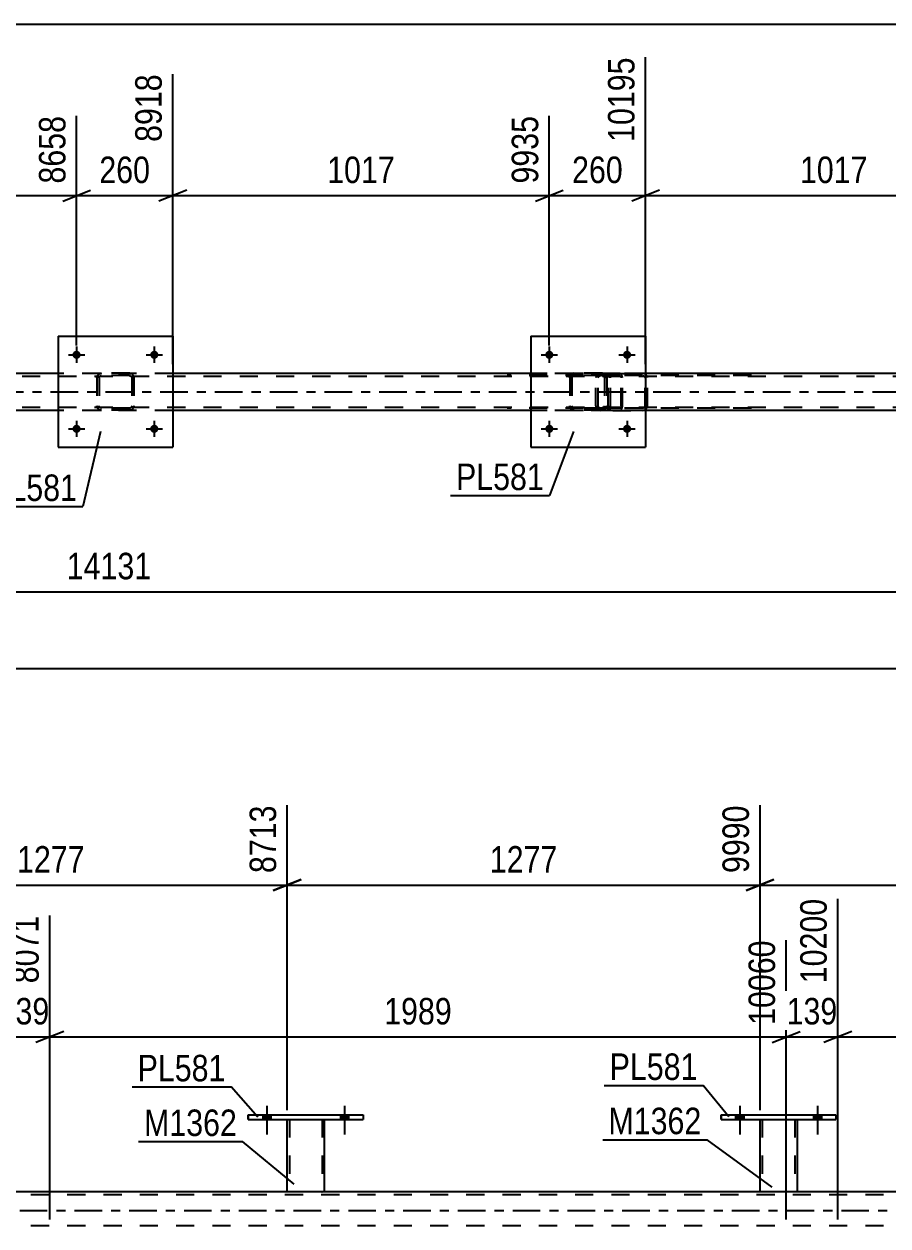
# Model space of a CAD drawing. Header units: millimetres. Extents: x 0 to 1766, y 0 to 560.
# Drawn here: x 1381.7 to 1475.1, y 425.1 to 555 of the extents above; entities that cross this region are included whole.
import ezdxf

# ---------------------------------------------------------------- set-up
doc = ezdxf.new("R2010")
doc.units = ezdxf.units.MM
doc.linetypes.add('DXK_LINE_DOT2', pattern=[3.9198, 1.9599, -1.9599])
doc.linetypes.add('DXK_LINE_DOT3', pattern=[5.9187, 2.979, -0.9799, 0.9799, -0.9799])
doc.styles.add('Arial Narrow', font='ARIALN.TTF', dxfattribs={"height": 0.2})

# ---------------------------------------------------------------- blocks, each defined once
blk = doc.blocks.new('Bolt-814172123-5173 - 5118')
at = {"linetype": 'Continuous'}
for points in [[(1438.94, 519.29, -1), (1438.06, 519.29, -1)], [(1447.34, 519.29, -1), (1446.46, 519.29, -1)]]:
    blk.add_hatch(color=1, dxfattribs=at).paths.add_polyline_path(points)
at = {"color": 1, "linetype": 'Continuous'}
for p, q in [((1438.5, 520.17), (1438.5, 518.41)), ((1446.9, 520.17), (1446.9, 518.41)), ((1437.62, 519.29), (1439.38, 519.29)), ((1446.02, 519.29), (1447.78, 519.29))]:
    blk.add_line(p, q, dxfattribs=at)
blk = doc.blocks.new('Bolt-814172123-5174 - 5118')
at = {"linetype": 'Continuous'}
for points in [[(1438.94, 511.29, -1), (1438.06, 511.29, -1)], [(1447.34, 511.29, -1), (1446.46, 511.29, -1)]]:
    blk.add_hatch(color=1, dxfattribs=at).paths.add_polyline_path(points)
at = {"color": 1, "linetype": 'Continuous'}
for p, q in [((1438.5, 512.17), (1438.5, 510.41)), ((1446.9, 512.17), (1446.9, 510.41)), ((1437.62, 511.29), (1439.38, 511.29)), ((1446.02, 511.29), (1447.78, 511.29))]:
    blk.add_line(p, q, dxfattribs=at)
blk = doc.blocks.new('Bolt-814172123-5175 - 5118')
at = {"linetype": 'Continuous'}
for points in [[(1387.86, 519.29, -1), (1386.98, 519.29, -1)], [(1396.26, 519.29, -1), (1395.38, 519.29, -1)]]:
    blk.add_hatch(color=1, dxfattribs=at).paths.add_polyline_path(points)
at = {"color": 1, "linetype": 'Continuous'}
for p, q in [((1387.42, 520.17), (1387.42, 518.41)), ((1395.82, 520.17), (1395.82, 518.41)), ((1386.54, 519.29), (1388.3, 519.29)), ((1394.94, 519.29), (1396.7, 519.29))]:
    blk.add_line(p, q, dxfattribs=at)
blk = doc.blocks.new('Bolt-814172123-5176 - 5118')
at = {"linetype": 'Continuous'}
for points in [[(1387.86, 511.29, -1), (1386.98, 511.29, -1)], [(1396.26, 511.29, -1), (1395.38, 511.29, -1)]]:
    blk.add_hatch(color=1, dxfattribs=at).paths.add_polyline_path(points)
at = {"color": 1, "linetype": 'Continuous'}
for p, q in [((1387.42, 512.17), (1387.42, 510.41)), ((1395.82, 512.17), (1395.82, 510.41)), ((1386.54, 511.29), (1388.3, 511.29)), ((1394.94, 511.29), (1396.7, 511.29))]:
    blk.add_line(p, q, dxfattribs=at)
blk = doc.blocks.new('Part-814172123-5242 - 5118')
at = {"color": 2, "linetype": 'Continuous'}
for p, q in [((1436.5, 521.29), (1436.5, 509.29)), ((1436.5, 521.29), (1448.9, 521.29)), ((1448.9, 521.29), (1448.9, 509.29)), ((1436.5, 509.29), (1448.9, 509.29))]:
    blk.add_line(p, q, dxfattribs=at)
blk = doc.blocks.new('Part-814172123-5243 - 5118')
at = {"color": 7, "linetype": 'DXK_LINE_DOT2'}
for p, q in [((1440.99, 517.25), (1441.18, 517.29)), ((1441.18, 517.29), (1440.99, 517.25)), ((1441.01, 516.98), (1441.09, 517.03)), ((1441.09, 517.03), (1441.18, 517.05)), ((1444.22, 517.29), (1441.18, 517.29)), ((1444.22, 517.05), (1441.18, 517.05)), ((1444.22, 517.29), (1444.4, 517.25)), ((1444.4, 517.25), (1444.22, 517.29)), ((1444.22, 517.05), (1444.31, 517.03)), ((1444.31, 517.03), (1444.39, 516.98)), ((1440.7, 516.81), (1440.74, 516.99)), ((1440.74, 516.99), (1440.7, 516.81)), ((1440.7, 516.81), (1440.7, 513.77)), ((1440.94, 516.81), (1440.96, 516.9)), ((1440.94, 516.81), (1440.94, 513.77)), ((1440.96, 516.9), (1441.01, 516.98)), ((1444.39, 516.98), (1444.44, 516.9)), ((1444.44, 516.9), (1444.46, 516.81)), ((1444.46, 516.81), (1444.46, 513.77)), ((1444.66, 516.99), (1444.7, 516.81)), ((1444.7, 516.81), (1444.66, 516.99)), ((1444.7, 516.81), (1444.7, 513.77)), ((1440.74, 513.58), (1440.7, 513.77)), ((1440.7, 513.77), (1440.74, 513.58)), ((1440.96, 513.67), (1440.94, 513.77)), ((1441.01, 513.6), (1440.96, 513.67)), ((1441.18, 513.29), (1440.99, 513.32)), ((1440.99, 513.32), (1441.18, 513.29)), ((1441.09, 513.55), (1441.01, 513.6)), ((1441.18, 513.53), (1441.09, 513.55)), ((1444.22, 513.53), (1441.18, 513.53)), ((1444.22, 513.29), (1441.18, 513.29)), ((1444.31, 513.55), (1444.22, 513.53)), ((1444.4, 513.32), (1444.22, 513.29)), ((1444.22, 513.29), (1444.4, 513.32)), ((1444.39, 513.6), (1444.31, 513.55)), ((1444.44, 513.67), (1444.39, 513.6)), ((1444.46, 513.77), (1444.44, 513.67)), ((1444.7, 513.77), (1444.66, 513.58)), ((1444.66, 513.58), (1444.7, 513.77))]:
    blk.add_line(p, q, dxfattribs=at)
at = {"color": 7, "linetype": 'DXK_LINE_DOT3'}
blk.add_line((1442.7, 515.29), (1442.7, 515.29), dxfattribs=at)
at = {"color": 7, "linetype": 'DXK_LINE_DOT2'}
for centre, start, end in [((1441.18, 516.81), 112.5, 157.5), ((1441.18, 516.81), 112.5, 157.5), ((1444.22, 516.81), 22.5, 67.5), ((1444.22, 516.81), 22.5, 67.5), ((1441.18, 513.77), 202.5, 247.5), ((1441.18, 513.77), 202.5, 247.5), ((1444.22, 513.77), 292.5, 337.5), ((1444.22, 513.77), 292.5, 337.5)]:
    blk.add_arc(centre, 0.48, start, end, dxfattribs=at)
blk = doc.blocks.new('Part-814172123-5248 - 5118')
at = {"color": 2, "linetype": 'Continuous'}
for p, q in [((1385.42, 521.29), (1385.42, 509.29)), ((1385.42, 521.29), (1397.82, 521.29)), ((1397.82, 521.29), (1397.82, 509.29)), ((1385.42, 509.29), (1397.82, 509.29))]:
    blk.add_line(p, q, dxfattribs=at)
blk = doc.blocks.new('Part-814172123-5249 - 5118')
at = {"color": 7, "linetype": 'DXK_LINE_DOT2'}
for p, q in [((1389.91, 517.25), (1390.1, 517.29)), ((1390.1, 517.29), (1389.91, 517.25)), ((1389.93, 516.98), (1390.01, 517.03)), ((1390.01, 517.03), (1390.1, 517.05)), ((1393.14, 517.29), (1390.1, 517.29)), ((1393.14, 517.05), (1390.1, 517.05)), ((1393.14, 517.29), (1393.32, 517.25)), ((1393.32, 517.25), (1393.14, 517.29)), ((1393.14, 517.05), (1393.23, 517.03)), ((1393.23, 517.03), (1393.31, 516.98)), ((1389.62, 516.81), (1389.65, 516.99)), ((1389.65, 516.99), (1389.62, 516.81)), ((1389.62, 516.81), (1389.62, 513.77)), ((1389.86, 516.81), (1389.88, 516.9)), ((1389.86, 516.81), (1389.86, 513.77)), ((1389.88, 516.9), (1389.93, 516.98)), ((1393.31, 516.98), (1393.36, 516.9)), ((1393.36, 516.9), (1393.38, 516.81)), ((1393.38, 516.81), (1393.38, 513.77)), ((1393.58, 516.99), (1393.62, 516.81)), ((1393.62, 516.81), (1393.58, 516.99)), ((1393.62, 516.81), (1393.62, 513.77)), ((1389.65, 513.58), (1389.62, 513.77)), ((1389.62, 513.77), (1389.65, 513.58)), ((1389.88, 513.67), (1389.86, 513.77)), ((1389.93, 513.6), (1389.88, 513.67)), ((1390.1, 513.29), (1389.91, 513.32)), ((1389.91, 513.32), (1390.1, 513.29)), ((1390.01, 513.54), (1389.93, 513.6)), ((1390.1, 513.53), (1390.01, 513.54)), ((1393.14, 513.53), (1390.1, 513.53)), ((1393.14, 513.29), (1390.1, 513.29)), ((1393.23, 513.54), (1393.14, 513.53)), ((1393.32, 513.32), (1393.14, 513.29)), ((1393.14, 513.29), (1393.32, 513.32)), ((1393.31, 513.6), (1393.23, 513.54)), ((1393.36, 513.67), (1393.31, 513.6)), ((1393.38, 513.77), (1393.36, 513.67)), ((1393.62, 513.77), (1393.58, 513.58)), ((1393.58, 513.58), (1393.62, 513.77))]:
    blk.add_line(p, q, dxfattribs=at)
at = {"color": 7, "linetype": 'DXK_LINE_DOT3'}
blk.add_line((1391.62, 515.29), (1391.62, 515.29), dxfattribs=at)
at = {"color": 7, "linetype": 'DXK_LINE_DOT2'}
for centre, start, end in [((1390.1, 516.81), 112.5, 157.5), ((1390.1, 516.81), 112.5, 157.5), ((1393.14, 516.81), 22.5, 67.5), ((1393.14, 516.81), 22.5, 67.5), ((1390.1, 513.77), 202.5, 247.5), ((1390.1, 513.77), 202.5, 247.5), ((1393.14, 513.77), 292.5, 337.5), ((1393.14, 513.77), 292.5, 337.5)]:
    blk.add_arc(centre, 0.48, start, end, dxfattribs=at)
blk = doc.blocks.new('Part-814172123-5319 - 5118')
at = {"color": 7, "linetype": 'DXK_LINE_DOT2'}
for p, q in [((1446.12, 517.28), (1433.96, 517.28)), ((1446.12, 517.04), (1433.96, 517.04)), ((1444.03, 517.28), (1443.84, 517.25)), ((1443.85, 516.97), (1443.93, 517.03)), ((1443.93, 517.03), (1444.03, 517.04)), ((1444.85, 517.04), (1444.85, 517.28)), ((1446.23, 517.25), (1446.12, 517.28)), ((1446.12, 517.04), (1446.17, 517.03)), ((1446.17, 517.03), (1446.22, 516.97)), ((1446.31, 517.14), (1446.23, 517.25)), ((1446.37, 516.99), (1446.31, 517.14)), ((1443.57, 516.99), (1443.53, 516.8)), ((1443.53, 513.76), (1443.53, 516.8)), ((1443.78, 516.8), (1443.8, 516.9)), ((1443.78, 513.76), (1443.78, 516.8)), ((1443.8, 516.9), (1443.85, 516.97)), ((1446.22, 516.97), (1446.25, 516.9)), ((1446.25, 516.9), (1446.26, 516.8)), ((1446.26, 513.76), (1446.26, 516.8)), ((1446.39, 516.8), (1446.37, 516.99)), ((1446.39, 513.76), (1446.39, 516.8)), ((1446.12, 513.52), (1433.96, 513.52)), ((1446.12, 513.28), (1433.96, 513.28)), ((1443.53, 513.76), (1443.57, 513.58)), ((1443.8, 513.67), (1443.78, 513.76)), ((1443.85, 513.59), (1443.8, 513.67)), ((1443.84, 513.32), (1444.03, 513.28)), ((1443.93, 513.54), (1443.85, 513.59)), ((1444.03, 513.52), (1443.93, 513.54)), ((1444.85, 513.28), (1444.85, 513.52)), ((1446.17, 513.54), (1446.12, 513.52)), ((1446.12, 513.28), (1446.23, 513.32)), ((1446.22, 513.59), (1446.17, 513.54)), ((1446.25, 513.67), (1446.22, 513.59)), ((1446.23, 513.32), (1446.31, 513.43)), ((1446.26, 513.76), (1446.25, 513.67)), ((1446.31, 513.43), (1446.37, 513.58)), ((1446.37, 513.58), (1446.39, 513.76))]:
    blk.add_line(p, q, dxfattribs=at)
for centre, start, end in [((1444.02, 516.79), 111.1941, 156.1506), ((1444.02, 513.78), 203.8494, 248.8059)]:
    blk.add_arc(centre, 0.492, start, end, dxfattribs=at)
blk = doc.blocks.new('Part-814172123-5349 - 5118')
at = {"color": 7, "linetype": 'DXK_LINE_DOT2'}
for p, q in [((1445.36, 517.28), (1445.16, 517.25)), ((1445.18, 516.97), (1445.26, 517.03)), ((1445.26, 517.03), (1445.36, 517.04)), ((1445.36, 517.28), (1448.59, 517.28)), ((1460.34, 517.28), (1445.36, 517.28)), ((1460.34, 517.04), (1445.36, 517.04)), ((1448.79, 517.25), (1448.59, 517.28)), ((1448.59, 517.04), (1448.69, 517.03)), ((1448.69, 517.03), (1448.77, 516.97)), ((1444.88, 516.99), (1444.85, 516.8)), ((1444.85, 513.76), (1444.85, 516.8)), ((1445.1, 516.8), (1445.12, 516.9)), ((1445.1, 513.76), (1445.1, 516.8)), ((1445.12, 516.9), (1445.18, 516.97)), ((1448.77, 516.97), (1448.83, 516.9)), ((1448.83, 516.9), (1448.85, 516.8)), ((1448.85, 513.76), (1448.85, 516.8)), ((1449.07, 516.94), (1449.06, 516.99)), ((1449.1, 516.8), (1449.07, 516.94)), ((1449.1, 513.76), (1449.1, 516.8)), ((1444.85, 513.76), (1444.88, 513.58)), ((1445.12, 513.67), (1445.1, 513.76)), ((1445.18, 513.59), (1445.12, 513.67)), ((1445.16, 513.32), (1445.36, 513.28)), ((1445.26, 513.54), (1445.18, 513.59)), ((1445.36, 513.52), (1445.26, 513.54)), ((1460.34, 513.52), (1445.36, 513.52)), ((1445.36, 513.28), (1448.59, 513.28)), ((1460.34, 513.28), (1445.36, 513.28)), ((1448.69, 513.54), (1448.59, 513.52)), ((1448.59, 513.28), (1448.79, 513.32)), ((1448.77, 513.59), (1448.69, 513.54)), ((1448.83, 513.67), (1448.77, 513.59)), ((1448.85, 513.76), (1448.83, 513.67)), ((1449.06, 513.58), (1449.08, 513.68)), ((1449.08, 513.68), (1449.1, 513.76))]:
    blk.add_line(p, q, dxfattribs=at)
for centre, start, end in [((1445.34, 516.78), 110.7584, 155.6801), ((1448.61, 516.78), 24.32, 69.2417), ((1445.34, 513.79), 204.32, 249.2417), ((1448.61, 513.79), 290.7584, 335.6801)]:
    blk.add_arc(centre, 0.496, start, end, dxfattribs=at)
blk = doc.blocks.new('Part-814172123-5381 - 5118')
at = {"color": 2, "linetype": 'Continuous'}
for p, q in [((1385.42, 517.28), (1346.74, 517.28)), ((1436.5, 517.28), (1397.82, 517.28)), ((1487.58, 517.28), (1448.9, 517.28)), ((1385.42, 513.28), (1346.74, 513.28)), ((1436.5, 513.28), (1397.82, 513.28)), ((1487.58, 513.28), (1448.9, 513.28))]:
    blk.add_line(p, q, dxfattribs=at)
at = {"color": 7, "linetype": 'DXK_LINE_DOT2'}
for p, q in [((1397.82, 517.28), (1385.42, 517.28)), ((1448.9, 517.28), (1436.5, 517.28)), ((1673.56, 516.96), (1070.93, 516.96)), ((1673.56, 513.6), (1070.93, 513.6)), ((1397.82, 513.28), (1385.42, 513.28)), ((1448.9, 513.28), (1436.5, 513.28))]:
    blk.add_line(p, q, dxfattribs=at)
at = {"color": 7, "linetype": 'DXK_LINE_DOT3'}
blk.add_line((1070.93, 515.28), (1673.56, 515.28), dxfattribs=at)
blk = doc.blocks.new('Bolt-814172123-3389 - 3372')
at = {"linetype": 'Continuous'}
for points in [[(1407.54, 436.66), (1408.42, 436.66), (1408.42, 437.14), (1407.54, 437.14)], [(1415.94, 436.66), (1416.82, 436.66), (1416.82, 437.14), (1415.94, 437.14)]]:
    blk.add_hatch(color=1, dxfattribs=at).paths.add_polyline_path(points)
at = {"color": 1, "linetype": 'Continuous'}
for p, q in [((1407.98, 438.14), (1407.98, 435.02)), ((1416.38, 438.14), (1416.38, 435.02)), ((1407.54, 437.14), (1407.54, 436.66)), ((1408.42, 437.14), (1408.42, 436.66)), ((1415.94, 437.14), (1415.94, 436.66)), ((1416.82, 437.14), (1416.82, 436.66))]:
    blk.add_line(p, q, dxfattribs=at)
blk = doc.blocks.new('Bolt-814172123-3390 - 3372')
at = {"linetype": 'Continuous'}
for points in [[(1407.54, 436.66), (1408.42, 436.66), (1408.42, 437.14), (1407.54, 437.14)], [(1415.94, 436.66), (1416.82, 436.66), (1416.82, 437.14), (1415.94, 437.14)]]:
    blk.add_hatch(color=1, dxfattribs=at).paths.add_polyline_path(points)
at = {"color": 1, "linetype": 'Continuous'}
for p, q in [((1407.98, 438.14), (1407.98, 435.02)), ((1416.38, 438.14), (1416.38, 435.02)), ((1407.54, 437.14), (1407.54, 436.66)), ((1408.42, 437.14), (1408.42, 436.66)), ((1415.94, 437.14), (1415.94, 436.66)), ((1416.82, 437.14), (1416.82, 436.66))]:
    blk.add_line(p, q, dxfattribs=at)
blk = doc.blocks.new('Bolt-814172123-3391 - 3372')
at = {"linetype": 'Continuous'}
for points in [[(1458.63, 436.66), (1459.51, 436.66), (1459.51, 437.14), (1458.63, 437.14)], [(1467.03, 436.66), (1467.91, 436.66), (1467.91, 437.14), (1467.03, 437.14)]]:
    blk.add_hatch(color=1, dxfattribs=at).paths.add_polyline_path(points)
at = {"color": 1, "linetype": 'Continuous'}
for p, q in [((1459.07, 438.14), (1459.07, 435.02)), ((1467.47, 438.14), (1467.47, 435.02)), ((1458.63, 437.14), (1458.63, 436.66)), ((1459.51, 437.14), (1459.51, 436.66)), ((1467.03, 437.14), (1467.03, 436.66)), ((1467.91, 437.14), (1467.91, 436.66))]:
    blk.add_line(p, q, dxfattribs=at)
blk = doc.blocks.new('Bolt-814172123-3392 - 3372')
at = {"linetype": 'Continuous'}
for points in [[(1458.63, 436.66), (1459.51, 436.66), (1459.51, 437.14), (1458.63, 437.14)], [(1467.03, 436.66), (1467.91, 436.66), (1467.91, 437.14), (1467.03, 437.14)]]:
    blk.add_hatch(color=1, dxfattribs=at).paths.add_polyline_path(points)
at = {"color": 1, "linetype": 'Continuous'}
for p, q in [((1459.07, 438.14), (1459.07, 435.02)), ((1467.47, 438.14), (1467.47, 435.02)), ((1458.63, 437.14), (1458.63, 436.66)), ((1459.51, 437.14), (1459.51, 436.66)), ((1467.03, 437.14), (1467.03, 436.66)), ((1467.91, 437.14), (1467.91, 436.66))]:
    blk.add_line(p, q, dxfattribs=at)
blk = doc.blocks.new('Part-814172123-3465 - 3372')
at = {"color": 2, "linetype": 'Continuous'}
for p, q in [((1405.98, 436.66), (1405.98, 437.14)), ((1405.98, 437.14), (1405.98, 437.14)), ((1405.98, 437.14), (1418.38, 437.14)), ((1405.98, 436.66), (1405.98, 436.66)), ((1405.98, 436.66), (1418.38, 436.66)), ((1418.38, 437.14), (1418.38, 436.66))]:
    blk.add_line(p, q, dxfattribs=at)
at = {"color": 7, "linetype": 'DXK_LINE_DOT2'}
for p, q in [((1405.98, 437.14), (1405.98, 436.66)), ((1405.98, 437.14), (1405.98, 437.14)), ((1405.98, 436.66), (1405.98, 436.66)), ((1418.38, 437.14), (1418.38, 436.66))]:
    blk.add_line(p, q, dxfattribs=at)
blk = doc.blocks.new('Part-814172123-3470 - 3372')
at = {"color": 2, "linetype": 'Continuous'}
for p, q in [((1461.27, 428.82), (1461.27, 436.66)), ((1465.27, 436.66), (1465.27, 428.82)), ((1465.23, 428.82), (1461.27, 428.82)), ((1465.27, 428.82), (1465.23, 428.82))]:
    blk.add_line(p, q, dxfattribs=at)
at = {"color": 7, "linetype": 'DXK_LINE_DOT2'}
for p, q in [((1461.27, 436.66), (1465.27, 436.66)), ((1461.27, 436.66), (1461.27, 436.66)), ((1461.27, 436.66), (1461.27, 436.66)), ((1461.51, 436.66), (1461.51, 428.82)), ((1465.03, 436.66), (1465.03, 428.82)), ((1465.27, 436.66), (1465.27, 436.66)), ((1465.27, 436.66), (1465.27, 436.66)), ((1465.01, 428.82), (1465.03, 428.82))]:
    blk.add_line(p, q, dxfattribs=at)
blk = doc.blocks.new('Part-814172123-3475 - 3372')
at = {"color": 2, "linetype": 'Continuous'}
for p, q in [((1457.07, 436.66), (1457.07, 437.14)), ((1457.07, 437.14), (1457.07, 437.14)), ((1457.07, 437.14), (1469.47, 437.14)), ((1457.07, 436.66), (1457.07, 436.66)), ((1457.07, 436.66), (1469.47, 436.66)), ((1469.47, 437.14), (1469.47, 436.66))]:
    blk.add_line(p, q, dxfattribs=at)
at = {"color": 7, "linetype": 'DXK_LINE_DOT2'}
for p, q in [((1457.07, 437.14), (1457.07, 436.66)), ((1457.07, 437.14), (1457.07, 437.14)), ((1457.07, 436.66), (1457.07, 436.66)), ((1469.47, 437.14), (1469.47, 436.66))]:
    blk.add_line(p, q, dxfattribs=at)
blk = doc.blocks.new('Part-814172123-3641 - 3372')
at = {"color": 2, "linetype": 'Continuous'}
for p, q in [((1410.18, 428.82), (1363.1, 428.82)), ((1461.27, 428.82), (1414.18, 428.82)), ((1512.35, 428.82), (1465.27, 428.82))]:
    blk.add_line(p, q, dxfattribs=at)
at = {"color": 7, "linetype": 'DXK_LINE_DOT2'}
for p, q in [((1414.18, 428.82), (1410.18, 428.82)), ((1465.27, 428.82), (1461.27, 428.82)), ((1694.12, 428.5), (1061.67, 428.5)), ((1694.12, 425.14), (1061.67, 425.14))]:
    blk.add_line(p, q, dxfattribs=at)
at = {"color": 7, "linetype": 'DXK_LINE_DOT3'}
blk.add_line((1061.67, 426.82), (1694.12, 426.82), dxfattribs=at)
blk = doc.blocks.new('Part-814172123-3525 - 3372')
at = {"color": 2, "linetype": 'Continuous'}
for p, q in [((1410.18, 428.82), (1410.18, 436.66)), ((1414.18, 436.66), (1414.18, 428.82)), ((1414.15, 428.82), (1410.18, 428.82)), ((1414.18, 428.82), (1414.15, 428.82))]:
    blk.add_line(p, q, dxfattribs=at)
at = {"color": 7, "linetype": 'DXK_LINE_DOT2'}
for p, q in [((1410.18, 436.66), (1414.18, 436.66)), ((1410.18, 436.66), (1410.18, 436.66)), ((1410.18, 436.66), (1410.18, 436.66)), ((1410.42, 436.66), (1410.42, 428.82)), ((1413.94, 436.66), (1413.94, 428.82)), ((1414.18, 436.66), (1414.18, 436.66)), ((1414.18, 436.66), (1414.18, 436.66)), ((1413.93, 428.82), (1413.94, 428.82))]:
    blk.add_line(p, q, dxfattribs=at)
blk = doc.blocks.new('StraightDimension-814172123-5483 - 5118')
at = {"color": 7, "linetype": 'Continuous'}
blk.add_line((1061.67, 555.04), (1674.2, 555.04), dxfattribs=at)
blk = doc.blocks.new('StraightDimension-814172123-5506 - 5118')
at = {"color": 7, "linetype": 'Continuous'}
blk.add_line((1108.31, 493.68), (1673.56, 493.68), dxfattribs=at)
at = {"color": 0}
blk.add_wipeout([(1396.1, 494.43), (1396.1, 498.63), (1385.76, 498.63), (1385.76, 494.43)], dxfattribs=at)
at = {"color": 3, "style": 'Arial Narrow'}
blk.add_text('14131', height=2.863, dxfattribs=at).set_placement((1386.36, 495.03))
blk = doc.blocks.new('StraightDimension-814172123-5761 - 5118')
at = {"color": 7, "linetype": 'Continuous'}
for p, q in [((1346.74, 518.28), (1346.74, 549.61)), ((1387.42, 520.29), (1387.42, 545.11)), ((1348.24, 537.1), (1345.24, 535.9)), ((1346.74, 536.5), (1387.42, 536.5)), ((1385.92, 535.9), (1388.92, 537.1))]:
    blk.add_line(p, q, dxfattribs=at)
at = {"color": 0}
blk.add_wipeout([(1371.33, 537.25), (1371.33, 541.45), (1362.82, 541.45), (1362.82, 537.25)], dxfattribs=at)
at = {"color": 3, "style": 'Arial Narrow'}
blk.add_text('1017', height=2.863, dxfattribs=at).set_placement((1363.42, 537.85))
at = {"color": 0, "linetype": 'Continuous'}
blk.add_wipeout([(1386.82, 545.71), (1382.62, 545.71), (1382.62, 537.2), (1386.82, 537.2)], dxfattribs=at)
at = {"color": 3, "linetype": 'Continuous', "style": 'Arial Narrow'}
blk.add_text('8658', height=2.863, rotation=90.0002, dxfattribs=at).set_placement((1386.22, 537.8))
blk = doc.blocks.new('StraightDimension-814172123-5779 - 5118')
at = {"color": 7, "linetype": 'Continuous'}
for p, q in [((1397.82, 518.28), (1397.82, 549.61)), ((1387.42, 520.29), (1387.42, 545.11)), ((1385.92, 535.9), (1388.92, 537.1)), ((1387.42, 536.5), (1397.82, 536.5)), ((1399.32, 537.1), (1396.32, 535.9))]:
    blk.add_line(p, q, dxfattribs=at)
at = {"color": 0}
blk.add_wipeout([(1395.96, 537.25), (1395.96, 541.45), (1389.28, 541.45), (1389.28, 537.25)], dxfattribs=at)
at = {"color": 3, "style": 'Arial Narrow'}
blk.add_text('260', height=2.863, dxfattribs=at).set_placement((1389.88, 537.85))
at = {"color": 0, "linetype": 'Continuous'}
blk.add_wipeout([(1397.22, 550.21), (1393.02, 550.21), (1393.02, 541.7), (1397.22, 541.7)], dxfattribs=at)
at = {"color": 3, "linetype": 'Continuous', "style": 'Arial Narrow'}
blk.add_text('8918', height=2.863, rotation=90.0002, dxfattribs=at).set_placement((1396.62, 542.3))
blk = doc.blocks.new('StraightDimension-814172123-5797 - 5118')
at = {"color": 7, "linetype": 'Continuous'}
for p, q in [((1397.82, 518.28), (1397.82, 549.61)), ((1438.5, 520.29), (1438.5, 545.11)), ((1399.32, 537.1), (1396.32, 535.9)), ((1397.82, 536.5), (1438.5, 536.5)), ((1437, 535.9), (1440, 537.1))]:
    blk.add_line(p, q, dxfattribs=at)
at = {"color": 0}
blk.add_wipeout([(1422.41, 537.25), (1422.41, 541.45), (1413.9, 541.45), (1413.9, 537.25)], dxfattribs=at)
at = {"color": 3, "style": 'Arial Narrow'}
blk.add_text('1017', height=2.863, dxfattribs=at).set_placement((1414.5, 537.85))
at = {"color": 0, "linetype": 'Continuous'}
blk.add_wipeout([(1437.9, 545.71), (1433.7, 545.71), (1433.7, 537.2), (1437.9, 537.2)], dxfattribs=at)
at = {"color": 3, "linetype": 'Continuous', "style": 'Arial Narrow'}
blk.add_text('9935', height=2.863, rotation=90.0002, dxfattribs=at).set_placement((1437.3, 537.8))
blk = doc.blocks.new('StraightDimension-814172123-5815 - 5118')
at = {"color": 7, "linetype": 'Continuous'}
for p, q in [((1448.9, 518.28), (1448.9, 551.44)), ((1438.5, 520.29), (1438.5, 545.11)), ((1437, 535.9), (1440, 537.1)), ((1438.5, 536.5), (1448.9, 536.5)), ((1450.4, 537.1), (1447.4, 535.9))]:
    blk.add_line(p, q, dxfattribs=at)
at = {"color": 0}
blk.add_wipeout([(1447.04, 537.25), (1447.04, 541.45), (1440.36, 541.45), (1440.36, 537.25)], dxfattribs=at)
at = {"color": 3, "style": 'Arial Narrow'}
blk.add_text('260', height=2.863, dxfattribs=at).set_placement((1440.96, 537.85))
at = {"color": 0, "linetype": 'Continuous'}
blk.add_wipeout([(1448.3, 552.04), (1444.1, 552.04), (1444.1, 541.7), (1448.3, 541.7)], dxfattribs=at)
at = {"color": 3, "linetype": 'Continuous', "style": 'Arial Narrow'}
blk.add_text('10195', height=2.863, rotation=90.0002, dxfattribs=at).set_placement((1447.7, 542.3))
blk = doc.blocks.new('StraightDimension-814172123-5833 - 5118')
at = {"color": 7, "linetype": 'Continuous'}
for p, q in [((1448.9, 518.28), (1448.9, 551.44)), ((1489.58, 520.29), (1489.58, 546.94)), ((1450.4, 537.1), (1447.4, 535.9)), ((1448.9, 536.5), (1489.58, 536.5)), ((1488.08, 535.9), (1491.08, 537.1))]:
    blk.add_line(p, q, dxfattribs=at)
at = {"color": 0}
blk.add_wipeout([(1473.5, 537.25), (1473.5, 541.45), (1464.98, 541.45), (1464.98, 537.25)], dxfattribs=at)
at = {"color": 3, "style": 'Arial Narrow'}
blk.add_text('1017', height=2.863, dxfattribs=at).set_placement((1465.58, 537.85))
at = {"color": 0, "linetype": 'Continuous'}
blk.add_wipeout([(1488.98, 547.54), (1484.78, 547.54), (1484.78, 537.2), (1488.98, 537.2)], dxfattribs=at)
at = {"color": 3, "linetype": 'Continuous', "style": 'Arial Narrow'}
blk.add_text('11212', height=2.863, rotation=90.0002, dxfattribs=at).set_placement((1488.38, 537.8))
blk = doc.blocks.new('StraightDimension-814172123-6028 - 5118')
at = {"color": 7, "linetype": 'Continuous'}
blk.add_line((1062.31, 485.39), (1673.56, 485.39), dxfattribs=at)
blk = doc.blocks.new('StraightDimension-814172123-4549 - 3372')
at = {"color": 7, "linetype": 'Continuous'}
for p, q in [((1384.53, 425.82), (1384.53, 458.68)), ((1378.96, 425.82), (1378.96, 454.18)), ((1377.46, 444.97), (1380.46, 446.17)), ((1378.96, 445.57), (1384.53, 445.57)), ((1386.03, 446.17), (1383.03, 444.97))]:
    blk.add_line(p, q, dxfattribs=at)
at = {"color": 0}
blk.add_wipeout([(1385.09, 446.32), (1385.09, 450.52), (1378.4, 450.52), (1378.4, 446.32)], dxfattribs=at)
at = {"color": 3, "style": 'Arial Narrow'}
blk.add_text('139', height=2.863, dxfattribs=at).set_placement((1379, 446.92))
at = {"color": 0, "linetype": 'Continuous'}
blk.add_wipeout([(1383.93, 459.28), (1379.73, 459.28), (1379.73, 450.77), (1383.93, 450.77)], dxfattribs=at)
at = {"color": 3, "linetype": 'Continuous', "style": 'Arial Narrow'}
blk.add_text('8071', height=2.863, rotation=90.0002, dxfattribs=at).set_placement((1383.33, 451.37))
blk = doc.blocks.new('StraightDimension-814172123-4573 - 3372')
at = {"color": 7, "linetype": 'Continuous'}
for p, q in [((1384.53, 425.82), (1384.53, 458.68)), ((1464.09, 425.82), (1464.09, 456.01)), ((1386.03, 446.17), (1383.03, 444.97)), ((1384.53, 445.57), (1464.09, 445.57)), ((1462.59, 444.97), (1465.59, 446.17))]:
    blk.add_line(p, q, dxfattribs=at)
at = {"color": 0}
blk.add_wipeout([(1428.57, 446.32), (1428.57, 450.52), (1420.06, 450.52), (1420.06, 446.32)], dxfattribs=at)
at = {"color": 3, "style": 'Arial Narrow'}
blk.add_text('1989', height=2.863, dxfattribs=at).set_placement((1420.66, 446.92))
at = {"color": 0, "linetype": 'Continuous'}
blk.add_wipeout([(1463.49, 456.61), (1459.29, 456.61), (1459.29, 446.27), (1463.49, 446.27)], dxfattribs=at)
at = {"color": 3, "linetype": 'Continuous', "style": 'Arial Narrow'}
blk.add_text('10060', height=2.863, rotation=90.0002, dxfattribs=at).set_placement((1462.89, 446.87))
blk = doc.blocks.new('StraightDimension-814172123-4898 - 3372')
at = {"color": 7, "linetype": 'Continuous'}
for p, q in [((1512.35, 437.66), (1512.35, 472.43)), ((1461.27, 437.66), (1461.27, 470.6)), ((1462.77, 462.58), (1459.77, 461.38)), ((1510.85, 461.38), (1513.85, 462.58)), ((1461.27, 461.98), (1512.35, 461.98))]:
    blk.add_line(p, q, dxfattribs=at)
at = {"color": 0}
blk.add_wipeout([(1491.06, 462.73), (1491.06, 466.93), (1482.55, 466.93), (1482.55, 462.73)], dxfattribs=at)
at = {"color": 3, "style": 'Arial Narrow'}
blk.add_text('1277', height=2.863, dxfattribs=at).set_placement((1483.15, 463.33))
at = {"color": 0, "linetype": 'Continuous'}
blk.add_wipeout([(1511.75, 473.03), (1507.55, 473.03), (1507.55, 462.68), (1511.75, 462.68)], dxfattribs=at)
at = {"color": 3, "linetype": 'Continuous', "style": 'Arial Narrow'}
blk.add_text('11267', height=2.863, rotation=90.0002, dxfattribs=at).set_placement((1511.15, 463.28))
blk = doc.blocks.new('StraightDimension-814172123-4597 - 3372')
at = {"color": 7, "linetype": 'Continuous'}
for p, q in [((1469.67, 425.82), (1469.67, 460.51)), ((1464.09, 425.82), (1464.09, 456.01)), ((1462.59, 444.97), (1465.59, 446.17)), ((1464.09, 445.57), (1469.67, 445.57)), ((1471.17, 446.17), (1468.17, 444.97))]:
    blk.add_line(p, q, dxfattribs=at)
at = {"color": 0}
blk.add_wipeout([(1470.22, 446.32), (1470.22, 450.52), (1463.54, 450.52), (1463.54, 446.32)], dxfattribs=at)
at = {"color": 3, "style": 'Arial Narrow'}
blk.add_text('139', height=2.863, dxfattribs=at).set_placement((1464.14, 446.92))
at = {"color": 0, "linetype": 'Continuous'}
blk.add_wipeout([(1469.07, 461.11), (1464.87, 461.11), (1464.87, 450.77), (1469.07, 450.77)], dxfattribs=at)
at = {"color": 3, "linetype": 'Continuous', "style": 'Arial Narrow'}
blk.add_text('10200', height=2.863, rotation=90.0002, dxfattribs=at).set_placement((1468.47, 451.37))
blk = doc.blocks.new('StraightDimension-814172123-4908 - 3372')
at = {"color": 7, "linetype": 'Continuous'}
for p, q in [((1410.18, 437.66), (1410.18, 470.6)), ((1461.27, 437.66), (1461.27, 470.6)), ((1411.68, 462.58), (1408.68, 461.38)), ((1459.77, 461.38), (1462.77, 462.58)), ((1410.18, 461.98), (1461.27, 461.98))]:
    blk.add_line(p, q, dxfattribs=at)
at = {"color": 0}
blk.add_wipeout([(1439.98, 462.73), (1439.98, 466.93), (1431.47, 466.93), (1431.47, 462.73)], dxfattribs=at)
at = {"color": 3, "style": 'Arial Narrow'}
blk.add_text('1277', height=2.863, dxfattribs=at).set_placement((1432.07, 463.33))
at = {"color": 0, "linetype": 'Continuous'}
blk.add_wipeout([(1460.67, 471.2), (1456.47, 471.2), (1456.47, 462.68), (1460.67, 462.68)], dxfattribs=at)
at = {"color": 3, "linetype": 'Continuous', "style": 'Arial Narrow'}
blk.add_text('9990', height=2.863, rotation=90.0002, dxfattribs=at).set_placement((1460.07, 463.28))
blk = doc.blocks.new('StraightDimension-814172123-4621 - 3372')
at = {"color": 7, "linetype": 'Continuous'}
for p, q in [((1469.67, 425.82), (1469.67, 460.51)), ((1549.23, 425.82), (1549.23, 456.01)), ((1471.17, 446.17), (1468.17, 444.97)), ((1469.67, 445.57), (1549.23, 445.57)), ((1547.73, 444.97), (1550.73, 446.17))]:
    blk.add_line(p, q, dxfattribs=at)
at = {"color": 0}
blk.add_wipeout([(1513.7, 446.32), (1513.7, 450.52), (1505.19, 450.52), (1505.19, 446.32)], dxfattribs=at)
at = {"color": 3, "style": 'Arial Narrow'}
blk.add_text('1989', height=2.863, dxfattribs=at).set_placement((1505.79, 446.92))
at = {"color": 0, "linetype": 'Continuous'}
blk.add_wipeout([(1548.63, 456.61), (1544.43, 456.61), (1544.43, 446.27), (1548.63, 446.27)], dxfattribs=at)
at = {"color": 3, "linetype": 'Continuous', "style": 'Arial Narrow'}
blk.add_text('12189', height=2.863, rotation=90.0002, dxfattribs=at).set_placement((1548.03, 446.87))
blk = doc.blocks.new('StraightDimension-814172123-4918 - 3372')
at = {"color": 7, "linetype": 'Continuous'}
for p, q in [((1359.1, 437.66), (1359.1, 470.6)), ((1410.18, 437.66), (1410.18, 470.6)), ((1360.6, 462.58), (1357.6, 461.38)), ((1408.68, 461.38), (1411.68, 462.58)), ((1359.1, 461.98), (1410.18, 461.98))]:
    blk.add_line(p, q, dxfattribs=at)
at = {"color": 0}
blk.add_wipeout([(1388.9, 462.73), (1388.9, 466.93), (1380.39, 466.93), (1380.39, 462.73)], dxfattribs=at)
at = {"color": 3, "style": 'Arial Narrow'}
blk.add_text('1277', height=2.863, dxfattribs=at).set_placement((1380.99, 463.33))
at = {"color": 0, "linetype": 'Continuous'}
blk.add_wipeout([(1409.58, 471.2), (1405.38, 471.2), (1405.38, 462.68), (1409.58, 462.68)], dxfattribs=at)
at = {"color": 3, "linetype": 'Continuous', "style": 'Arial Narrow'}
blk.add_text('8713', height=2.863, rotation=90.0002, dxfattribs=at).set_placement((1408.98, 463.28))
blk = doc.blocks.new('Mark-814172123-5238 - 5118')
at = {"color": 0}
blk.add_wipeout([(1437.92, 504.67), (1437.92, 507.67), (1428.42, 507.67), (1428.42, 504.67)], dxfattribs=at)
blk.add_wipeout([(1437.92, 504.67), (1437.92, 507.67), (1428.42, 507.67), (1428.42, 504.67)], dxfattribs=at)
at = {"color": 30, "linetype": 'Continuous'}
for p in [(1441.1, 511), (1427.82, 504.07)]:
    blk.add_line(p, (1438.52, 504.07), dxfattribs=at)
at = {"color": 3, "style": 'Arial Narrow'}
blk.add_text('PL581', height=2.863, dxfattribs=at).set_placement((1428.42, 504.67))
blk = doc.blocks.new('Mark-814172123-5244 - 5118')
at = {"color": 0}
blk.add_wipeout([(1387.49, 503.49), (1387.49, 506.49), (1377.98, 506.49), (1377.98, 503.49)], dxfattribs=at)
blk.add_wipeout([(1387.49, 503.49), (1387.49, 506.49), (1377.98, 506.49), (1377.98, 503.49)], dxfattribs=at)
at = {"color": 30, "linetype": 'Continuous'}
for p in [(1390.01, 511), (1377.38, 502.89)]:
    blk.add_line(p, (1388.09, 502.89), dxfattribs=at)
at = {"color": 3, "style": 'Arial Narrow'}
blk.add_text('PL581', height=2.863, dxfattribs=at).set_placement((1377.98, 503.49))
blk = doc.blocks.new('Mark-814172123-3461 - 3372')
at = {"color": 0}
blk.add_wipeout([(1403.52, 440.77), (1403.52, 443.77), (1394.02, 443.77), (1394.02, 440.77)], dxfattribs=at)
blk.add_wipeout([(1403.52, 440.77), (1403.52, 443.77), (1394.02, 443.77), (1394.02, 440.77)], dxfattribs=at)
at = {"color": 30, "linetype": 'Continuous'}
for p in [(1393.42, 440.17), (1407, 436.88)]:
    blk.add_line(p, (1404.12, 440.17), dxfattribs=at)
at = {"color": 3, "style": 'Arial Narrow'}
blk.add_text('PL581', height=2.863, dxfattribs=at).set_placement((1394.02, 440.77))
blk = doc.blocks.new('Mark-814172123-3466 - 3372')
at = {"color": 0}
blk.add_wipeout([(1454.94, 435.06), (1454.94, 438.06), (1444.89, 438.06), (1444.89, 435.06)], dxfattribs=at)
blk.add_wipeout([(1454.94, 435.06), (1454.94, 438.06), (1444.89, 438.06), (1444.89, 435.06)], dxfattribs=at)
at = {"color": 30, "linetype": 'Continuous'}
for p in [(1444.29, 434.46), (1462.57, 429.34)]:
    blk.add_line(p, (1455.54, 434.46), dxfattribs=at)
at = {"color": 3, "style": 'Arial Narrow'}
blk.add_text('M1362', height=2.863, dxfattribs=at).set_placement((1444.89, 435.06))
blk = doc.blocks.new('Mark-814172123-3471 - 3372')
at = {"color": 0}
blk.add_wipeout([(1454.53, 440.92), (1454.53, 443.92), (1445.02, 443.92), (1445.02, 440.92)], dxfattribs=at)
blk.add_wipeout([(1454.53, 440.92), (1454.53, 443.92), (1445.02, 443.92), (1445.02, 440.92)], dxfattribs=at)
at = {"color": 30, "linetype": 'Continuous'}
for p in [(1444.42, 440.32), (1457.89, 436.94)]:
    blk.add_line(p, (1455.13, 440.32), dxfattribs=at)
at = {"color": 3, "style": 'Arial Narrow'}
blk.add_text('PL581', height=2.863, dxfattribs=at).set_placement((1445.02, 440.92))
blk = doc.blocks.new('Mark-814172123-3521 - 3372')
at = {"color": 0}
blk.add_wipeout([(1404.76, 434.86), (1404.76, 437.86), (1394.71, 437.86), (1394.71, 434.86)], dxfattribs=at)
blk.add_wipeout([(1404.76, 434.86), (1404.76, 437.86), (1394.71, 437.86), (1394.71, 434.86)], dxfattribs=at)
at = {"color": 30, "linetype": 'Continuous'}
for p in [(1394.11, 434.26), (1410.95, 429.65)]:
    blk.add_line(p, (1405.36, 434.26), dxfattribs=at)
at = {"color": 3, "style": 'Arial Narrow'}
blk.add_text('M1362', height=2.863, dxfattribs=at).set_placement((1394.71, 434.86))

msp = doc.modelspace()

# ---------------------------------------------------------------- block references
for name in ['StraightDimension-814172123-5483 - 5118', 'Part-814172123-5248 - 5118', 'Part-814172123-5242 - 5118', 'Bolt-814172123-5175 - 5118', 'Bolt-814172123-5173 - 5118', 'Part-814172123-5381 - 5118', 'Part-814172123-5249 - 5118', 'Part-814172123-5319 - 5118', 'Part-814172123-5243 - 5118', 'Part-814172123-5349 - 5118', 'Bolt-814172123-5176 - 5118', 'Bolt-814172123-5174 - 5118', 'Bolt-814172123-3389 - 3372', 'Bolt-814172123-3390 - 3372', 'Bolt-814172123-3391 - 3372', 'Bolt-814172123-3392 - 3372', 'Part-814172123-3465 - 3372', 'Part-814172123-3525 - 3372', 'Part-814172123-3475 - 3372', 'Part-814172123-3470 - 3372', 'Part-814172123-3641 - 3372']:
    msp.add_blockref(name, (0, 0))

# ---------------------------------------------------------------- next in the draw order: block references
for name in ['StraightDimension-814172123-5761 - 5118', 'StraightDimension-814172123-5506 - 5118', 'StraightDimension-814172123-4549 - 3372']:
    msp.add_blockref(name, (0, 0))

# ---------------------------------------------------------------- next in the draw order: block references
for name in ['StraightDimension-814172123-5779 - 5118', 'StraightDimension-814172123-6028 - 5118', 'StraightDimension-814172123-4573 - 3372']:
    msp.add_blockref(name, (0, 0))

# ---------------------------------------------------------------- next in the draw order: block references
for name in ['StraightDimension-814172123-5797 - 5118', 'Mark-814172123-5244 - 5118', 'Mark-814172123-5238 - 5118', 'StraightDimension-814172123-4898 - 3372']:
    msp.add_blockref(name, (0, 0))

# ---------------------------------------------------------------- next in the draw order: block references
for name in ['StraightDimension-814172123-5815 - 5118', 'StraightDimension-814172123-4597 - 3372']:
    msp.add_blockref(name, (0, 0))

# ---------------------------------------------------------------- next in the draw order: block references
for name in ['StraightDimension-814172123-5833 - 5118', 'StraightDimension-814172123-4908 - 3372', 'StraightDimension-814172123-4621 - 3372']:
    msp.add_blockref(name, (0, 0))

# ---------------------------------------------------------------- next in the draw order: block references
for name in ['StraightDimension-814172123-4918 - 3372', 'Mark-814172123-3466 - 3372']:
    msp.add_blockref(name, (0, 0))

# ---------------------------------------------------------------- next in the draw order: block references
for name in ['Mark-814172123-3461 - 3372', 'Mark-814172123-3471 - 3372']:
    msp.add_blockref(name, (0, 0))

# ---------------------------------------------------------------- next in the draw order: block references
msp.add_blockref('Mark-814172123-3521 - 3372', (0, 0))

doc.saveas('drawing.dxf')
